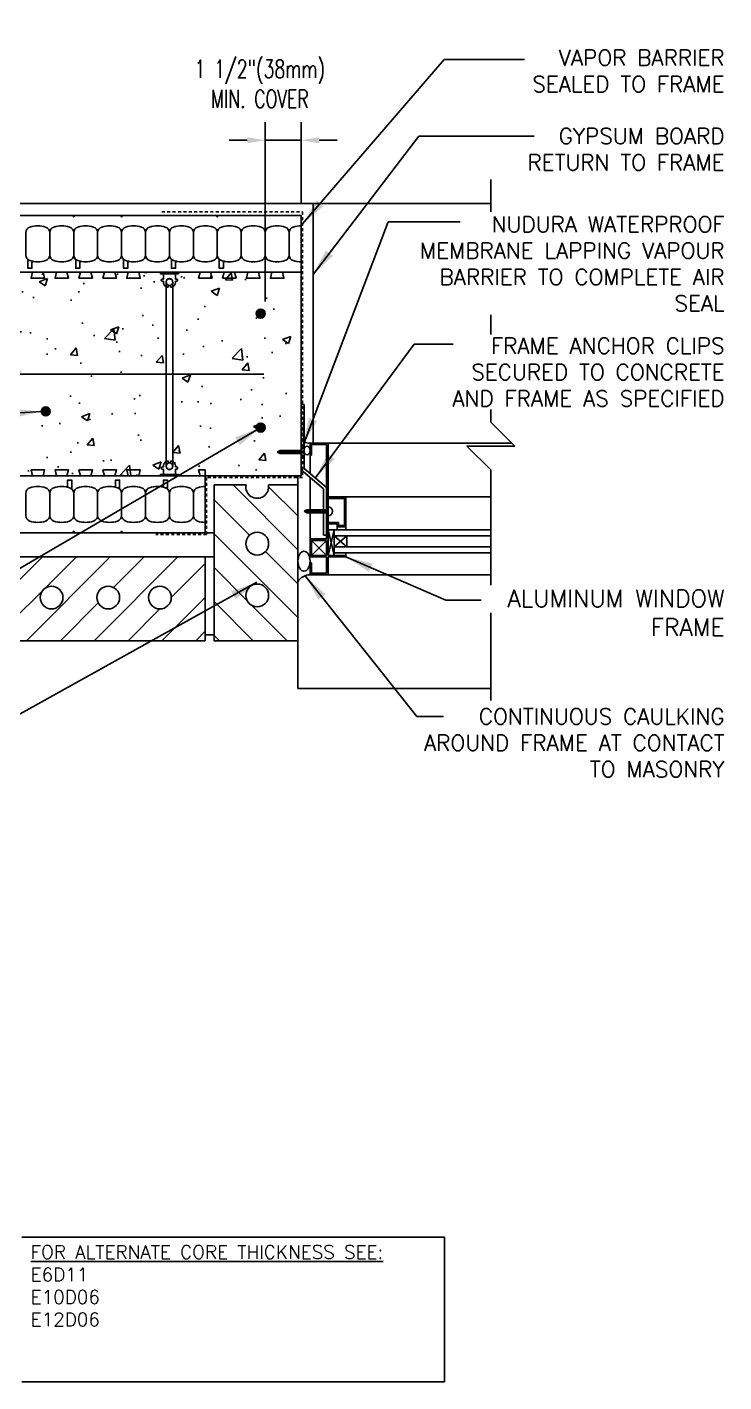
# Model space of a CAD drawing. Header units: inches. Extents: x 2870.9 to 2928.1, y 413.8 to 470.3.
# Drawn here: x 2899 to 2928.1, y 413.8 to 470.3 of the extents above; entities that cross this region are included whole.
import ezdxf

# ---------------------------------------------------------------- set-up
doc = ezdxf.new("R2010")
doc.units = ezdxf.units.IN
doc.header["$LTSCALE"] = 0.5
doc.header["$MEASUREMENT"] = 0
doc.linetypes.add('DASHED2', pattern=[0.375, 0.25, -0.125])
doc.layers.get('0').update_dxf_attribs({"linetype": 'CONTINUOUS'})
doc.layers.get('Defpoints').update_dxf_attribs({"linetype": 'CONTINUOUS'})
for name, color, linetype in [('HATCH', 12, 'CONTINUOUS'), ('LINE18', 9, 'CONTINUOUS'), ('line25', 2, 'CONTINUOUS'), ('LINE50', 5, 'CONTINUOUS'), ('LINE65', 3, 'CONTINUOUS'), ('LINE9', 9, 'CONTINUOUS'), ('TEXT', 4, 'CONTINUOUS')]:
    doc.layers.add(name, color=color, linetype=linetype)
doc.styles.add('DIM', font='romans.shx', dxfattribs={"width": 0.7})
doc.styles.get("Standard").update_dxf_attribs({"font": 'romans.shx'})
doc.dimstyles.new('ext_12', dxfattribs={"dimscale": 12, "dimtxt": 0.09375, "dimasz": 0.09375, "dimexe": 0.09375, "dimexo": 0.0625, "dimgap": 0.0625, "dimtad": 1, "dimdec": 1, "dimzin": 3, "dimdsep": 46, "dimlunit": 4, "dimtxsty": 'DIM', "dimcen": 0.09, "dimdle": 0.09375, "dimclrt": 4, "dimadec": 0, "dimazin": 0, "dimtfac": 1, "dimtdec": 1, "dimtmove": 2, "dimatfit": 3, "dimfxl": 0, "dimfrac": 2, "dimtolj": 1, "dimtzin": 0, "dimarcsym": 0})
doc.dimstyles.new('ext_8', dxfattribs={"dimscale": 8, "dimtxt": 0.09375, "dimasz": 0.09375, "dimexe": 0.09375, "dimexo": 0.0625, "dimgap": 0.0625, "dimtad": 1, "dimdec": 6, "dimzin": 3, "dimdsep": 46, "dimlunit": 4, "dimtxsty": 'DIM', "dimcen": 0.09, "dimdle": 0.09375, "dimclrt": 4, "dimadec": 0, "dimazin": 0, "dimtfac": 1, "dimtdec": 6, "dimtmove": 2, "dimatfit": 3, "dimfxl": 0, "dimfrac": 2, "dimtolj": 1, "dimtzin": 0, "dimarcsym": 0})

# ---------------------------------------------------------------- blocks, each defined once
blk = doc.blocks.new('Connector')
blk.add_point((0.271, 0))
at = {"layer": 'LINE9'}
for p, q in [((0, 0.375), (0, -0.375)), ((0.062, -0.375), (0.062, 0.375)), ((0.281, 0.25), (0.062, 0.25))]:
    blk.add_line(p, q, dxfattribs=at)
for points, weights in [([(0.007, 0.375), (0.004, 0.375), (0, 0.375)], [1, 0.972587069138, 0.950305488115]), ([(0.327, 0.343), (0.308, 0.343), (0.281, 0.317), (0.281, 0.297)], [1, 0.85355339, 0.85355339, 1]), ([(0.328, 0.343), (0.327, 0.343), (0.327, 0.343)], [1, 0.70710678, 1]), ([(0.375, 0.297), (0.375, 0.317), (0.348, 0.343), (0.329, 0.343)], [1, 0.85355339, 0.85355339, 1]), ([(0.406, 0.25), (0.546, 0.25), (0.619, 0.131)], [0.958404415409, 0.794674173519, 0.864651571113]), ([(0.619, 0.052), (0.612, 0.049), (0.604, 0.049)], [0.83615024178, 0.892081430621, 1]), ([(0, -0.375), (0.004, -0.375), (0.007, -0.375)], [0.950305488115, 0.972587069138, 1]), ([(0.281, -0.297), (0.281, -0.317), (0.308, -0.343), (0.327, -0.343)], [1, 0.85355339, 0.85355339, 1]), ([(0.327, -0.343), (0.281, -0.343), (0.281, -0.297)], [1, 0.70710678, 1]), ([(0.329, -0.343), (0.348, -0.343), (0.375, -0.317), (0.375, -0.297)], [1, 0.85355339, 0.85355339, 1]), ([(0.375, -0.297), (0.375, -0.343), (0.329, -0.343)], [1, 0.70710678, 1]), ([(0.619, -0.131), (0.546, -0.25), (0.406, -0.25)], [0.864651574428, 0.794674169686, 0.958404415195]), ([(0.604, -0.049), (0.612, -0.049), (0.619, -0.052)], [1, 0.89208144177, 0.836150253337])]:
    blk.add_rational_spline(points, weights, degree=2, dxfattribs=at)
for points, degree in [([(0, 0.375), (0.002, 0.375), (0.005, 0.375), (0.007, 0.375)], 3), ([(0.007, 0.375), (0.021, 0.375), (0.051, 0.375), (0.062, 0.375), (0.062, 0.375)], 3), ([(0.281, 0.25), (0.281, 0.297)], 1), ([(0.327, 0.343), (0.327, 0.343), (0.328, 0.343), (0.328, 0.343)], 3), ([(0.328, 0.343), (0.329, 0.343), (0.329, 0.343), (0.329, 0.343)], 3), ([(0.375, 0.25), (0.375, 0.297)], 1), ([(0.406, 0.25), (0.375, 0.25)], 1), ([(0.604, 0.049), (0.532, 0.049)], 1), ([(0.604, 0.049), (0.609, 0.049), (0.614, 0.05), (0.619, 0.052)], 3), ([(0.619, 0.131), (0.619, 0.052)], 1), ([(0.007, -0.375), (0.005, -0.375), (0.002, -0.375), (0, -0.375)], 3), ([(0.062, -0.375), (0.062, -0.375), (0.051, -0.375), (0.021, -0.375), (0.007, -0.375)], 3), ([(0.062, -0.25), (0.281, -0.25)], 1), ([(0.281, -0.297), (0.281, -0.25)], 1), ([(0.281, -0.25), (0.281, -0.297)], 1), ([(0.328, -0.343), (0.328, -0.343), (0.327, -0.343), (0.327, -0.343)], 3), ([(0.329, -0.343), (0.329, -0.343), (0.329, -0.343), (0.328, -0.343)], 3), ([(0.375, -0.25), (0.375, -0.297)], 1), ([(0.375, -0.297), (0.375, -0.25)], 1), ([(0.406, -0.25), (0.375, -0.25)], 1), ([(0.532, -0.049), (0.604, -0.049)], 1), ([(0.604, -0.049), (0.58, -0.049), (0.556, -0.049), (0.532, -0.049)], 3), ([(0.619, -0.052), (0.614, -0.05), (0.609, -0.049), (0.604, -0.049)], 3), ([(0.619, -0.052), (0.619, -0.131)], 1)]:
    blk.add_open_spline(points, degree=degree, dxfattribs=at)
for points, weights, knots in [([(0.062, 0.375), (0.062, 0.375), (0.046, 0.375), (0.03, 0.375), (0.007, 0.375)], [0.868718858569, 0.861102746415, 1, 0.861102734288, 0.868718859898], [0, 0, 0, 0.5, 0.5, 1, 1, 1]), ([(0.532, 0.049), (0.472, 0.203), (0.333, 0.113), (0.157, 0), (0.333, -0.113), (0.472, -0.203), (0.532, -0.049)], [0.899508922286, 0.599718215298, 1, 0.54226024, 1, 0.599718224335, 0.899508908749], [0, 0, 0, 0.318112, 0.318112, 0.681888, 0.681888, 1, 1, 1]), ([(0.007, -0.375), (0.03, -0.375), (0.046, -0.375), (0.062, -0.375), (0.062, -0.375)], [0.868718859319, 0.861102739573, 1, 0.861102742958, 0.868718858948], [0, 0, 0, 0.5, 0.5, 1, 1, 1])]:
    blk.add_rational_spline(points, weights, degree=2, knots=knots, dxfattribs=at)
for points in [[(0.406, 0.25), (0.406, 0.25), (0.406, 0.25), (0.406, 0.25), (0.406, 0.25), (0.406, 0.25), (0.406, 0.25)], [(0.406, 0.25), (0.406, 0.25), (0.406, 0.25), (0.406, 0.25), (0.406, 0.25), (0.406, 0.25), (0.406, 0.25)], [(0.406, 0.25), (0.406, 0.25), (0.406, 0.25), (0.406, 0.25), (0.406, 0.25), (0.406, 0.25), (0.406, 0.25)], [(0.406, 0.25), (0.406, 0.25), (0.406, 0.25), (0.406, 0.25), (0.406, 0.25), (0.406, 0.25), (0.406, 0.25)], [(0.406, 0.25), (0.406, 0.25), (0.406, 0.25), (0.406, 0.25), (0.406, 0.25), (0.406, 0.25), (0.406, 0.25)], [(0.406, 0.25), (0.406, 0.25), (0.406, 0.25), (0.406, 0.25), (0.406, 0.25), (0.406, 0.25), (0.406, 0.25)], [(0.406, 0.25), (0.406, 0.25), (0.406, 0.25), (0.406, 0.25), (0.406, 0.25), (0.406, 0.25), (0.406, 0.25)], [(0.406, 0.25), (0.406, 0.25), (0.406, 0.25), (0.406, 0.25), (0.406, 0.25), (0.406, 0.25), (0.406, 0.25)], [(0.406, 0.25), (0.406, 0.25), (0.406, 0.25), (0.406, 0.25), (0.406, 0.25), (0.406, 0.25), (0.406, 0.25)], [(0.406, 0.25), (0.406, 0.25), (0.406, 0.25), (0.406, 0.25), (0.406, 0.25), (0.406, 0.25), (0.406, 0.25)], [(0.406, 0.25), (0.406, 0.25), (0.406, 0.25), (0.406, 0.25), (0.406, 0.25), (0.406, 0.25), (0.406, 0.25)], [(0.406, 0.25), (0.406, 0.25), (0.406, 0.25), (0.406, 0.25), (0.406, 0.25), (0.406, 0.25), (0.406, 0.25)], [(0.406, 0.25), (0.406, 0.25), (0.406, 0.25), (0.406, 0.25), (0.406, 0.25), (0.406, 0.25), (0.406, 0.25)], [(0.406, 0.25), (0.406, 0.25), (0.406, 0.25), (0.406, 0.25), (0.406, 0.25), (0.406, 0.25), (0.406, 0.25)], [(0.406, 0.25), (0.406, 0.25), (0.406, 0.25), (0.406, 0.25), (0.406, 0.25), (0.406, 0.25), (0.406, 0.25)], [(0.406, 0.25), (0.406, 0.25), (0.406, 0.25), (0.406, 0.25), (0.406, 0.25), (0.406, 0.25), (0.406, 0.25)], [(0.406, 0.25), (0.406, 0.25), (0.406, 0.25), (0.406, 0.25), (0.406, 0.25), (0.406, 0.25), (0.406, 0.25)], [(0.406, 0.25), (0.406, 0.25), (0.406, 0.25), (0.406, 0.25), (0.406, 0.25), (0.406, 0.25), (0.406, 0.25)], [(0.406, 0.25), (0.406, 0.25), (0.406, 0.25), (0.406, 0.25), (0.406, 0.25), (0.406, 0.25), (0.406, 0.25)], [(0.406, 0.25), (0.406, 0.25), (0.406, 0.25), (0.406, 0.25), (0.406, 0.25), (0.406, 0.25), (0.406, 0.25)], [(0.406, 0.25), (0.406, 0.25), (0.406, 0.25), (0.406, 0.25), (0.406, 0.25), (0.406, 0.25), (0.406, 0.25)], [(0.406, 0.25), (0.406, 0.25), (0.406, 0.25), (0.406, 0.25), (0.406, 0.25), (0.406, 0.25), (0.406, 0.25)], [(0.406, 0.25), (0.406, 0.25), (0.406, 0.25), (0.406, 0.25), (0.406, 0.25), (0.406, 0.25), (0.406, 0.25)], [(0.406, 0.25), (0.406, 0.25), (0.406, 0.25), (0.406, 0.25), (0.406, 0.25), (0.406, 0.25), (0.406, 0.25)], [(0.532, 0.049), (0.532, 0.049), (0.532, 0.049), (0.532, 0.049), (0.532, 0.049), (0.532, 0.049), (0.532, 0.049)], [(0.532, 0.049), (0.532, 0.049), (0.532, 0.049), (0.532, 0.049), (0.532, 0.049), (0.532, 0.049), (0.532, 0.049)], [(0.532, 0.049), (0.532, 0.049), (0.532, 0.049), (0.532, 0.049), (0.532, 0.049), (0.532, 0.049), (0.532, 0.049)], [(0.532, 0.049), (0.532, 0.049), (0.532, 0.049), (0.532, 0.049), (0.532, 0.049), (0.532, 0.049), (0.532, 0.049)], [(0.532, 0.049), (0.532, 0.049), (0.532, 0.049), (0.532, 0.049), (0.532, 0.049), (0.532, 0.049), (0.532, 0.049)], [(0.532, 0.049), (0.532, 0.049), (0.532, 0.049), (0.532, 0.049), (0.532, 0.049), (0.532, 0.049), (0.532, 0.049)], [(0.532, 0.049), (0.532, 0.049), (0.532, 0.049), (0.532, 0.049), (0.532, 0.049), (0.532, 0.049), (0.532, 0.049)], [(0.532, 0.049), (0.532, 0.049), (0.532, 0.049), (0.532, 0.049), (0.532, 0.049), (0.532, 0.049), (0.532, 0.049)], [(0.532, 0.049), (0.532, 0.049), (0.532, 0.049), (0.532, 0.049), (0.532, 0.049), (0.532, 0.049), (0.532, 0.049)], [(0.532, 0.049), (0.532, 0.049), (0.532, 0.049), (0.532, 0.049), (0.532, 0.049), (0.532, 0.049), (0.532, 0.049)], [(0.604, 0.049), (0.604, 0.049), (0.604, 0.049), (0.604, 0.049), (0.604, 0.049), (0.604, 0.049), (0.604, 0.049)], [(0.604, 0.049), (0.604, 0.049), (0.604, 0.049), (0.604, 0.049), (0.604, 0.049), (0.604, 0.049), (0.604, 0.049)], [(0.604, 0.049), (0.604, 0.049), (0.604, 0.049), (0.604, 0.049), (0.604, 0.049), (0.604, 0.049), (0.604, 0.049)], [(0.604, 0.049), (0.604, 0.049), (0.604, 0.049), (0.604, 0.049), (0.604, 0.049), (0.604, 0.049), (0.604, 0.049)], [(0.619, 0.131), (0.619, 0.131), (0.619, 0.131), (0.619, 0.131), (0.619, 0.131), (0.619, 0.131), (0.619, 0.131)], [(0.619, 0.131), (0.619, 0.131), (0.619, 0.131), (0.619, 0.131), (0.619, 0.131), (0.619, 0.131), (0.619, 0.131)], [(0.619, 0.131), (0.619, 0.131), (0.619, 0.131), (0.619, 0.131), (0.619, 0.131), (0.619, 0.131), (0.619, 0.131)], [(0.619, 0.131), (0.619, 0.131), (0.619, 0.131), (0.619, 0.131), (0.619, 0.131), (0.619, 0.131), (0.619, 0.131)], [(0.406, -0.25), (0.406, -0.25), (0.406, -0.25), (0.406, -0.25), (0.406, -0.25), (0.406, -0.25), (0.406, -0.25)], [(0.406, -0.25), (0.406, -0.25), (0.406, -0.25), (0.406, -0.25), (0.406, -0.25), (0.406, -0.25), (0.406, -0.25)], [(0.406, -0.25), (0.406, -0.25), (0.406, -0.25), (0.406, -0.25), (0.406, -0.25), (0.406, -0.25), (0.406, -0.25)], [(0.406, -0.25), (0.406, -0.25), (0.406, -0.25), (0.406, -0.25), (0.406, -0.25), (0.406, -0.25), (0.406, -0.25)], [(0.406, -0.25), (0.406, -0.25), (0.406, -0.25), (0.406, -0.25), (0.406, -0.25), (0.406, -0.25), (0.406, -0.25)], [(0.406, -0.25), (0.406, -0.25), (0.406, -0.25), (0.406, -0.25), (0.406, -0.25), (0.406, -0.25), (0.406, -0.25)], [(0.406, -0.25), (0.406, -0.25), (0.406, -0.25), (0.406, -0.25), (0.406, -0.25), (0.406, -0.25), (0.406, -0.25)], [(0.406, -0.25), (0.406, -0.25), (0.406, -0.25), (0.406, -0.25), (0.406, -0.25), (0.406, -0.25), (0.406, -0.25)], [(0.406, -0.25), (0.406, -0.25), (0.406, -0.25), (0.406, -0.25), (0.406, -0.25), (0.406, -0.25), (0.406, -0.25)], [(0.406, -0.25), (0.406, -0.25), (0.406, -0.25), (0.406, -0.25), (0.406, -0.25), (0.406, -0.25), (0.406, -0.25)], [(0.406, -0.25), (0.406, -0.25), (0.406, -0.25), (0.406, -0.25), (0.406, -0.25), (0.406, -0.25), (0.406, -0.25)], [(0.532, -0.049), (0.532, -0.049), (0.532, -0.049), (0.532, -0.049), (0.532, -0.049), (0.532, -0.049), (0.532, -0.049)], [(0.532, -0.049), (0.532, -0.049), (0.532, -0.049), (0.532, -0.049), (0.532, -0.049), (0.532, -0.049), (0.532, -0.049)], [(0.532, -0.049), (0.532, -0.049), (0.532, -0.049), (0.532, -0.049), (0.532, -0.049), (0.532, -0.049), (0.532, -0.049)], [(0.532, -0.049), (0.532, -0.049), (0.532, -0.049), (0.532, -0.049), (0.532, -0.049), (0.532, -0.049), (0.532, -0.049)], [(0.604, -0.049), (0.604, -0.049), (0.604, -0.049), (0.604, -0.049), (0.604, -0.049), (0.604, -0.049), (0.604, -0.049)], [(0.604, -0.049), (0.604, -0.049), (0.604, -0.049), (0.604, -0.049), (0.604, -0.049), (0.604, -0.049), (0.604, -0.049)], [(0.604, -0.049), (0.604, -0.049), (0.604, -0.049), (0.604, -0.049), (0.604, -0.049), (0.604, -0.049), (0.604, -0.049)], [(0.604, -0.049), (0.604, -0.049), (0.604, -0.049), (0.604, -0.049), (0.604, -0.049), (0.604, -0.049), (0.604, -0.049)], [(0.604, -0.049), (0.604, -0.049), (0.604, -0.049), (0.604, -0.049), (0.604, -0.049), (0.604, -0.049), (0.604, -0.049)], [(0.604, -0.049), (0.604, -0.049), (0.604, -0.049), (0.604, -0.049), (0.604, -0.049), (0.604, -0.049), (0.604, -0.049)], [(0.604, -0.049), (0.604, -0.049), (0.604, -0.049), (0.604, -0.049), (0.604, -0.049), (0.604, -0.049), (0.604, -0.049)], [(0.604, -0.049), (0.604, -0.049), (0.604, -0.049), (0.604, -0.049), (0.604, -0.049), (0.604, -0.049), (0.604, -0.049)], [(0.619, -0.131), (0.619, -0.131), (0.619, -0.131), (0.619, -0.131), (0.619, -0.131), (0.619, -0.131), (0.619, -0.131)], [(0.619, -0.131), (0.619, -0.131), (0.619, -0.131), (0.619, -0.131), (0.619, -0.131), (0.619, -0.131), (0.619, -0.131)], [(0.619, -0.131), (0.619, -0.131), (0.619, -0.131), (0.619, -0.131), (0.619, -0.131), (0.619, -0.131), (0.619, -0.131)], [(0.619, -0.131), (0.619, -0.131), (0.619, -0.131), (0.619, -0.131), (0.619, -0.131), (0.619, -0.131), (0.619, -0.131)]]:
    blk.add_open_spline(points, degree=3, knots=[0, 0, 0, 0, 1, 1, 1, 1, 1, 1, 1], dxfattribs=at)
blk = doc.blocks.new('*D4')
at = {"layer": 'Defpoints', "color": 0}
for p in [(2910.45, 465.62), (2910.45, 462.483), (2908.95, 458.386)]:
    blk.add_point(p, dxfattribs=at)
at = {"layer": 'TEXT', "color": 0, "lineweight": -2}
for p, q in [((2908.95, 458.886), (2908.95, 466.37)), ((2910.45, 462.983), (2910.45, 466.37)), ((2908.2, 465.62), (2907.45, 465.62)), ((2908.95, 465.62), (2910.45, 465.62)), ((2911.2, 465.62), (2911.95, 465.62))]:
    blk.add_line(p, q, dxfattribs=at)
at = {"layer": 'TEXT', "color": 0}
for points in [[(2908.2, 465.745), (2908.2, 465.495), (2908.95, 465.62)], [(2911.2, 465.745), (2911.2, 465.495), (2910.45, 465.62)]]:
    blk.add_solid(points, dxfattribs=at)
at = {"layer": 'TEXT', "color": 4, "insert": (2908.729, 467.971), "char_height": 0.75, "attachment_point": 5, "style": 'DIM'}
blk.add_mtext('\\A1;1 1/2"(38mm)\\PMIN. COVER', dxfattribs=at)

msp = doc.modelspace()

# ---------------------------------------------------------------- hatches: boundary and pattern name
at = {"layer": 'HATCH'}
h = msp.add_hatch(dxfattribs=at)
h.set_pattern_fill('AR-CONC', color=256, scale=0.5)
h.set_pattern_definition([(50, (0, 0), (3.586301, -0.3137607), [0.375, -4.125]), (355, (0, 0), (-0.6937567, 3.7609607), [0.3, -3.3]), (100.45144, (0.299, -0.026), (2.8925442, 3.4472), [0.318701, -3.5057106]), (46.1842, (0, 1), (5.3362067, -0.8275964), [0.5625, -6.1875]), (96.63564, (0.4447, 0.931), (4.67331, 4.870593), [0.478052, -5.258569]), (351.18416, (0, 1), (4.67331, 4.870593), [0.45, -4.95]), (21, (0.5, 0.75), (2.9845353, -2.0130945), [0.375, -4.125]), (326, (0.5, 0.75), (1.2165767, 3.62575), [0.3, -3.3]), (71.45144, (0.7487, 0.5822), (4.201112, 1.6126558), [0.318701, -3.5057106]), (37.5, (0, 0), (0.0607993, 1.66446927), [0, -3.26, 0, -3.35, 0, -3.3125]), (7.5, (0, 0), (1.3153477, 1.9720586), [0, -1.91, 0, -3.185, 0, -1.2625]), (327.5, (-1.115, 0), (2.6691122, -0.11277436), [0, -1.25, 0, -3.9, 0, -5.175]), (317.5, (-1.615, 0), (2.9159308, 0.500525), [0, -1.625, 0, -2.59, 0, -3.675])])
h.paths.add_polyline_path([(2889.3251073, 460.1076087), (2896.5751088, 460.1076087), (2896.8094383, 459.4949906), (2896.8094383, 452.2202318), (2896.5751088, 451.6076138), (2889.3251073, 451.6076138), (2889.0906883, 452.2202926), (2889.0906883, 453.8575761), (2889.3251073, 453.8575761), (2889.0906883, 454.0945339), (2889.081137, 459.4887477)])
h.paths.add_polyline_path([(2897.3251073, 460.1076087), (2904.5751088, 460.1076087), (2904.8094383, 459.4949906), (2904.8094383, 452.2202318), (2904.5751088, 451.6076138), (2897.3251073, 451.6076138), (2897.0906883, 452.2202926), (2897.0906883, 453.8575761), (2897.0906883, 454.0945339), (2897.081137, 459.4887477)])
h.paths.add_polyline_path([(2905.3251073, 460.1076087), (2910.450108, 460.1076087), (2910.450108, 451.6076138), (2905.3251073, 451.6076138), (2905.0906883, 452.2202926), (2905.0906883, 453.8575761), (2905.0906883, 454.0945339), (2905.081137, 459.4887477)])
h = msp.add_hatch(dxfattribs=at)
h.set_pattern_fill('ANSI31', color=256, scale=8, angle=90, style=0)
h.set_pattern_definition([(135, (3354.0025, -2444.582), (-0.70710678, -0.70710678), [])])
edge = h.paths.add_edge_path()
edge.add_arc((2908.6177463, 446.6219049), 0.4765505, 0, 360)
edge = h.paths.add_edge_path()
edge.add_arc((2908.6177463, 448.7818689), 0.4765505, 0, 360)
edge = h.paths.add_edge_path()
edge.add_arc((2908.6177463, 451.1509782), 0.4765505, 170.14088549, 369.85911451)
edge.add_line((2909.087259, 451.2325761), (2910.3161175, 451.2325761))
edge.add_line((2910.3161175, 451.2325761), (2910.3161175, 444.7325761))
edge.add_line((2910.3161175, 444.7325761), (2906.8161175, 444.7325761))
edge.add_line((2906.8161175, 444.7325761), (2906.8161175, 451.2325761))
edge.add_line((2906.8161175, 451.2325761), (2908.1482336, 451.2325761))
h = msp.add_hatch(dxfattribs=at)
h.set_pattern_fill('ANSI31', color=256, scale=8, style=0)
h.set_pattern_definition([(45, (2894.0854, 446.9117), (-0.70711, 0.70711), [])])
h.paths.add_polyline_path([(2889.6911175, 448.2325761), (2888.3276461, 448.2325761), (2888.3276461, 444.7325761), (2889.6911175, 444.7325761)])
edge = h.paths.add_edge_path()
edge.add_arc((2891.6477154, 446.5342049), 0.4765505, 0, 360)
edge = h.paths.add_edge_path()
edge.add_arc((2894.0168248, 446.5342049), 0.4765505, 0, 360)
edge = h.paths.add_edge_path()
edge.add_arc((2896.1767888, 446.5342049), 0.4765505, 0, 360)
h.paths.add_polyline_path([(2898.0661175, 448.2325761), (2890.0661175, 448.2325761), (2890.0661175, 444.7325761), (2898.0661175, 444.7325761)])
edge = h.paths.add_edge_path()
edge.add_arc((2900.0227154, 446.5342049), 0.4765505, 0, 360)
edge = h.paths.add_edge_path()
edge.add_arc((2902.3918248, 446.5342049), 0.4765505, 0, 360)
edge = h.paths.add_edge_path()
edge.add_arc((2904.5517888, 446.5342049), 0.4765505, 0, 360)
h.paths.add_polyline_path([(2906.4411175, 448.2325761), (2898.4411175, 448.2325761), (2898.4411175, 444.7325761), (2906.4411175, 444.7325761)])
at = {"layer": 'LINE65'}
for points in [[(2908.950108, 458.3863124, 1), (2908.575108, 458.3863124, 1)], [(2899.9720393, 454.3027795, 1), (2899.5970393, 454.3027795, 1)], [(2908.950108, 453.6250036, 1), (2908.575108, 453.6250036, 1)]]:
    msp.add_hatch(color=256, dxfattribs=at).paths.add_polyline_path(points)

# ---------------------------------------------------------------- linework, layer by layer
msp.add_circle((2904.9500633, 452.0136112), 0.140625)
at = {"layer": 'HATCH', "color": 6, "linetype": 'DASHED2'}
for p, q in [((2904.6331199, 462.6271299), (2910.5032191, 462.6271299)), ((2910.5032191, 462.6271299), (2910.5032191, 453.0125596)), ((2910.5449448, 452.926582), (2910.5449448, 453.9211121)), ((2910.5032191, 452.895332), (2910.5032191, 451.5450761)), ((2910.5293198, 452.910957), (2910.5188441, 452.910957)), ((2910.5032191, 451.5450761), (2906.5036175, 451.5450761)), ((2906.5036175, 451.5450761), (2906.5036175, 449.1700761)), ((2906.5036175, 449.1700761), (2904.3786175, 449.1700761))]:
    msp.add_line(p, q, dxfattribs=at)
at = {"layer": 'HATCH'}
for p, q in [((2903.3071082, 459.8587802), (2903.3071082, 459.8587802)), ((2903.3096463, 459.8561048), (2903.3096463, 459.8561048)), ((2910.450108, 452.6075761), (2909.450108, 452.6075761)), ((2911.5751224, 450.1326632), (2910.5751224, 450.1326632))]:
    msp.add_line(p, q, dxfattribs=at)
at = {"layer": 'HATCH', "color": 6, "linetype": 'DASHED2'}
for centre, start, end in [((2910.5293198, 452.926582), 270, 0), ((2910.5188441, 452.895332), 90, 180)]:
    msp.add_arc(centre, 0.015625, start, end, dxfattribs=at)
at = {"layer": 'LINE18'}
for p, q in [((2910.450108, 451.8575761), (2910.450108, 454.5927173)), ((2910.575108, 454.5927173), (2910.450108, 454.5927173)), ((2910.575108, 451.9156254), (2910.575108, 454.5927173)), ((2909.450108, 452.6075761), (2909.5696167, 452.6700761)), ((2909.450108, 452.6075761), (2909.5696167, 452.5450761)), ((2910.450108, 452.6700761), (2909.5696167, 452.6700761)), ((2910.450108, 452.5450761), (2909.5696167, 452.5450761)), ((2910.450108, 452.6887942), (2910.575108, 452.8137942)), ((2910.450108, 452.526358), (2910.575108, 452.401358)), ((2910.8876221, 452.4825626), (2910.825108, 452.4825626)), ((2911.3876438, 451.0658516), (2910.450108, 451.8575761)), ((2911.5126438, 451.1239009), (2910.575108, 451.9156254)), ((2911.3876438, 450.1951632), (2911.3876438, 451.0658516)), ((2911.5126438, 450.1951632), (2911.5126438, 451.1239009)), ((2910.5751224, 450.1326632), (2910.6946311, 450.1951632)), ((2910.5751224, 450.1326632), (2910.6946311, 450.0701632)), ((2911.5751224, 450.1951632), (2910.6946311, 450.1951632)), ((2911.5751224, 450.0701632), (2910.6946311, 450.0701632)), ((2911.3876438, 449.1414255), (2911.3876438, 450.0701632)), ((2911.5126438, 449.1414255), (2911.5126438, 450.0701632)), ((2911.5126438, 449.1414255), (2911.3876438, 449.1414255)), ((2910.8876221, 447.9826114), (2910.825108, 447.9826114))]:
    msp.add_line(p, q, dxfattribs=at)
at = {"layer": 'LINE18', "flags": 128}
for points in [[(2910.950108, 452.9825979), (2910.950108, 462.9825761), (2888.3276461, 462.9825761)], [(2910.825108, 452.4825626), (2910.825108, 452.9825979), (2911.5751224, 452.9825979)], [(2910.8876221, 452.4825626), (2910.8876221, 452.9201224), (2911.5125698, 452.9201224)], [(2911.5125698, 452.9201224), (2911.5126232, 450.1951632)], [(2911.5751224, 452.9825979), (2911.5751224, 448.7597177)], [(2910.825108, 451.7045069), (2910.825108, 452.5205107)], [(2910.825108, 450.1951632), (2910.825108, 451.5408984)], [(2911.5751224, 450.7325548), (2912.3250982, 450.7325548), (2912.3250982, 449.4825823), (2911.950091, 449.4825823), (2911.950091, 449.6075332)], [(2911.5751224, 450.6700793), (2912.2626999, 450.6700793), (2912.2625842, 449.5450578), (2912.0125279, 449.5450578), (2912.0126436, 449.6700087)], [(2910.825108, 448.2326097), (2910.825108, 450.0701632)], [(2911.5126256, 450.0701632), (2911.5126469, 448.9823156)], [(2912.0126436, 449.6700087), (2911.5751224, 449.6700087)], [(2911.5751224, 449.6075332), (2911.950091, 449.6075332)], [(2911.5126469, 448.9823156), (2910.825108, 448.9823156)], [(2910.825108, 448.9823156), (2910.825108, 448.9198401)], [(2911.8251401, 449.3576313), (2911.5751224, 449.3576313)], [(2911.8251401, 449.3576313), (2918.3766856, 449.3576313)], [(2911.8251401, 449.1077293), (2911.8251401, 449.3576313)], [(2911.8251401, 448.644948), (2912.3627763, 448.644948), (2912.3627763, 449.1077293), (2911.8251401, 449.1077293), (2911.8251401, 448.644948)], [(2911.950091, 449.4825823), (2911.950091, 449.3576313)], [(2912.3250982, 449.4825823), (2912.3250982, 449.3576313)], [(2910.825108, 448.7597177), (2910.825108, 448.9198401)], [(2910.8876221, 448.7597177), (2910.825108, 448.7597177)], [(2910.825108, 448.4552076), (2910.825108, 448.2950852)], [(2910.8876221, 448.4552076), (2910.825108, 448.4552076)], [(2911.5126084, 448.9198401), (2910.8876221, 448.9198401)], [(2910.8876221, 448.7597177), (2910.8876221, 448.9198401)], [(2910.8876221, 448.4552076), (2910.8876221, 448.7597177)], [(2910.8876221, 448.4552076), (2910.8876221, 448.2950852)], [(2911.5126084, 448.7597177), (2911.5126084, 448.9198401)], [(2911.5126084, 448.4552076), (2911.5126084, 448.7597177)], [(2911.5751224, 448.7597177), (2911.5126084, 448.7597177)], [(2911.5126084, 448.4552076), (2911.5126084, 448.2950852)], [(2911.5751224, 448.4552076), (2911.5126084, 448.4552076)], [(2911.5751224, 448.4552076), (2911.5751224, 448.7597177)], [(2911.5751224, 448.4552076), (2911.5751224, 448.2950852)], [(2911.8251401, 448.395046), (2911.8251401, 448.644948)], [(2911.8251401, 448.395046), (2918.3766856, 448.395046)], [(2912.3250982, 448.2950852), (2911.8251401, 448.2950852), (2911.8251401, 448.395046), (2912.3250982, 448.395046), (2912.3250982, 448.2950852)], [(2910.825108, 448.2326097), (2910.825108, 448.2950852)], [(2910.825108, 447.9826114), (2910.825108, 447.4825761), (2911.5751224, 447.4825761), (2911.5751224, 448.2326097), (2912.3250982, 448.2326097)], [(2910.825108, 448.2326097), (2911.5126084, 448.2326097)], [(2911.5126084, 448.2950852), (2910.8876221, 448.2950852)], [(2910.8876221, 447.9826114), (2910.8876221, 447.5450516), (2911.5125312, 447.5450516)], [(2911.5126084, 448.2326097), (2911.5125312, 447.5450516)], [(2912.3250982, 448.2950852), (2911.5751224, 448.2950852)], [(2912.3250982, 448.2326097), (2912.3250982, 448.2950852)]]:
    msp.add_lwpolyline(points, dxfattribs=at)
at = {"layer": 'LINE18'}
for centre, radius, start, end in [((2910.762917, 453.2787669), 0.3026282, 231.64054665, 281.85895968), ((2911.5751224, 450.1326632), 0.1832614, 270, 90), ((2910.8302737, 446.8790096), 0.6035859, 90.49036347, 148.41193784)]:
    msp.add_arc(centre, radius, start, end, dxfattribs=at)
at = {"layer": 'LINE18', "extrusion": (0, 0, -1)}
for centre, major_axis, ratio in [((2910.700108, 452.6736335), (0, -0.1817855), 0.6876234221), ((2910.5706164, 448.0499332), (0, 0.4144536), 0.6140413481)]:
    msp.add_ellipse(centre, major_axis=major_axis, ratio=ratio, start_param=-1.5707963268, end_param=4.7123889804, dxfattribs=at)
at = {"layer": 'line25', "color": 12}
for p, q in [((2910.950108, 462.9825761), (2918.3766856, 462.9825761)), ((2910.3161175, 444.7325761), (2910.3161175, 442.7325761)), ((2910.3161175, 442.7325761), (2918.3766856, 442.7325761))]:
    msp.add_line(p, q, dxfattribs=at)
at = {"layer": 'line25'}
for p, q in [((2910.450108, 462.4825761), (2910.450108, 451.6075761)), ((2910.450108, 460.1075761), (2888.3276461, 460.1075761)), ((2906.4411175, 449.2325761), (2906.4411175, 451.8575761)), ((2908.950108, 451.6075761), (2888.3276461, 451.6075761)), ((2906.8161175, 444.7325761), (2906.8161175, 451.2325761)), ((2908.1482336, 451.2325761), (2906.8161175, 451.2325761)), ((2910.450108, 451.6075761), (2908.950108, 451.6075761)), ((2910.3161175, 451.2325761), (2909.087259, 451.2325761)), ((2906.5036175, 449.2325761), (2906.8161175, 449.2325761)), ((2888.3276461, 448.2325761), (2906.8161175, 448.2325761)), ((2906.4411175, 448.2325761), (2906.4411175, 444.7325761)), ((2906.4411175, 444.7325761), (2898.4411175, 444.7325761)), ((2906.8161175, 444.9825761), (2906.4411175, 444.9825761)), ((2910.3161175, 444.7325761), (2906.8161175, 444.7325761))]:
    msp.add_line(p, q, dxfattribs=at)
for points in [[(2899.668942, 460.1075761), (2899.731274, 459.8575761), (2899.168942, 459.8575761), (2899.231274, 460.1075761)], [(2900.668942, 460.1075761), (2900.731274, 459.8575761), (2900.168942, 459.8575761), (2900.231274, 460.1075761)], [(2901.668942, 460.1075761), (2901.731274, 459.8575761), (2901.168942, 459.8575761), (2901.231274, 460.1075761)], [(2902.668942, 460.1075761), (2902.731274, 459.8575761), (2902.168942, 459.8575761), (2902.231274, 460.1075761)], [(2903.668942, 460.1075761), (2903.731274, 459.8575761), (2903.168942, 459.8575761), (2903.231274, 460.1075761)], [(2906.231274, 460.1075761), (2906.168942, 459.8575761), (2906.731274, 459.8575761), (2906.668942, 460.1075761)], [(2907.231274, 460.1075761), (2907.168942, 459.8575761), (2907.731274, 459.8575761), (2907.668942, 460.1075761)], [(2908.231274, 460.1075761), (2908.168942, 459.8575761), (2908.731274, 459.8575761), (2908.668942, 460.1075761)], [(2909.231274, 460.1075761), (2909.168942, 459.8575761), (2909.731274, 459.8575761), (2909.668942, 460.1075761)], [(2899.668942, 451.6075761), (2899.731274, 451.8575761), (2899.168942, 451.8575761), (2899.231274, 451.6075761)], [(2900.668942, 451.6075761), (2900.731274, 451.8575761), (2900.168942, 451.8575761), (2900.231274, 451.6075761)], [(2901.668942, 451.6075761), (2901.731274, 451.8575761), (2901.168942, 451.8575761), (2901.231274, 451.6075761)], [(2902.668942, 451.6075761), (2902.731274, 451.8575761), (2902.168942, 451.8575761), (2902.231274, 451.6075761)], [(2903.668942, 451.6075761), (2903.731274, 451.8575761), (2903.168942, 451.8575761), (2903.231274, 451.6075761)], [(2906.231274, 451.6075761), (2906.168942, 451.8575761), (2906.4411175, 451.8575761), (2906.4411175, 451.6075761)]]:
    msp.add_lwpolyline(points, close=True, dxfattribs=at)
at = {"layer": 'line25', "color": 12, "flags": 128}
for points in [[(2911.5751224, 452.9825979), (2919.2516638, 452.9825979)], [(2912.3250982, 450.7325548), (2918.3766856, 450.7325548)], [(2911.8251401, 448.2950852), (2911.5751224, 449.3576313)], [(2911.5751224, 448.2950852), (2911.8251401, 449.3576313)], [(2911.8251401, 449.1077293), (2918.3766856, 449.1077293)], [(2912.3627763, 448.644948), (2911.8251401, 449.1077293)], [(2911.8251401, 448.644948), (2912.3627763, 449.1077293)], [(2910.8876221, 448.2950852), (2911.5126084, 448.9198401)], [(2911.5126084, 448.2950852), (2910.8876221, 448.9198401)], [(2911.8251401, 448.644948), (2918.3766856, 448.644948)], [(2911.5751224, 447.4825761), (2918.3766856, 447.4825761)]]:
    msp.add_lwpolyline(points, dxfattribs=at)
at = {"layer": 'line25', "flags": 128}
msp.add_lwpolyline([(2910.3161175, 444.7325761), (2910.3161175, 451.6075761)], dxfattribs=at)
at = {"layer": 'line25'}
for centre in [(2908.6177463, 448.7818689), (2900.0227154, 446.5342049), (2902.3918248, 446.5342049), (2904.5517888, 446.5342049), (2908.6177463, 446.6219049)]:
    msp.add_circle(centre, 0.4765505, dxfattribs=at)
msp.add_arc((2908.6177463, 451.1509782), 0.4765505, 170.14088549, 9.85911451, dxfattribs=at)
at = {"layer": 'LINE50'}
for p, q in [((2888.3276461, 462.4825761), (2910.450108, 462.4825761)), ((2888.3276461, 449.2325761), (2906.4411175, 449.2325761))]:
    msp.add_line(p, q, dxfattribs=at)
at = {"layer": 'LINE65', "flags": 128}
msp.add_lwpolyline([(2888.3276461, 455.8576112), (2908.8942543, 455.8576112)], dxfattribs=at)
at = {"layer": 'LINE65'}
for centre in [(2908.762608, 458.3863124), (2899.7845393, 454.3027795), (2908.762608, 453.6250036)]:
    msp.add_circle(centre, 0.1875, dxfattribs=at)
at = {"layer": 'LINE9'}
for p, q in [((2918.3766856, 463.9825761), (2918.3766856, 462.6291507)), ((2904.8094383, 452.0136112), (2904.8094383, 459.7016112)), ((2905.0906883, 452.0136112), (2905.0906883, 459.7016112)), ((2918.3766856, 458.3364361), (2918.3766856, 457.5105765)), ((2918.3766856, 454.3851247), (2918.3766856, 453.8575761)), ((2919.3766856, 452.8575761), (2918.3766856, 453.8575761)), ((2917.3766856, 452.8575761), (2918.3766856, 451.8575761)), ((2917.3766856, 452.8575761), (2919.3766856, 452.8575761)), ((2918.3766856, 451.8575761), (2918.3766856, 447.0527423)), ((2918.3766856, 445.8959254), (2918.3766856, 442.2325761))]:
    msp.add_line(p, q, dxfattribs=at)
for points in [[(2899.7770311, 460.5966223, -0.1576707808), (2899.123185, 460.5966223, -0.3253046293), (2898.950108, 460.8344938), (2898.950108, 461.7556584, -0.3253046293), (2899.123185, 461.9935299, -0.1576707808), (2899.7770311, 461.9935299, -0.3253046293), (2899.950108, 461.7556584), (2899.950108, 460.8344938, -0.3253046293)], [(2900.7770311, 460.5966223, -0.1576707808), (2900.123185, 460.5966223, -0.3253046293), (2899.950108, 460.8344938), (2899.950108, 461.7556584, -0.3253046293), (2900.123185, 461.9935299, -0.1576707808), (2900.7770311, 461.9935299, -0.3253046293), (2900.950108, 461.7556584), (2900.950108, 460.8344938, -0.3253046293)], [(2901.7770311, 460.5966223, -0.1576707808), (2901.123185, 460.5966223, -0.3253046293), (2900.950108, 460.8344938), (2900.950108, 461.7556584, -0.3253046293), (2901.123185, 461.9935299, -0.1576707808), (2901.7770311, 461.9935299, -0.3253046293), (2901.950108, 461.7556584), (2901.950108, 460.8344938, -0.3253046293)], [(2902.7770311, 460.5966223, -0.1576707808), (2902.123185, 460.5966223, -0.3253046293), (2901.950108, 460.8344938), (2901.950108, 461.7556584, -0.3253046293), (2902.123185, 461.9935299, -0.1576707808), (2902.7770311, 461.9935299, -0.3253046293), (2902.950108, 461.7556584), (2902.950108, 460.8344938, -0.3253046293)], [(2903.7770311, 460.5966223, -0.1576707808), (2903.123185, 460.5966223, -0.3253046293), (2902.950108, 460.8344938), (2902.950108, 461.7556584, -0.3253046293), (2903.123185, 461.9935299, -0.1576707808), (2903.7770311, 461.9935299, -0.3253046293), (2903.950108, 461.7556584), (2903.950108, 460.8344938, -0.3253046293)], [(2904.7770311, 460.5966223, -0.1576707808), (2904.123185, 460.5966223, -0.3253046293), (2903.950108, 460.8344938), (2903.950108, 461.7556584, -0.3253046293), (2904.123185, 461.9935299, -0.1576707808), (2904.7770311, 461.9935299, -0.3253046293), (2904.950108, 461.7556584), (2904.950108, 460.8344938, -0.3253046293)], [(2905.7770311, 460.5966223, -0.1576707808), (2905.123185, 460.5966223, -0.3253046293), (2904.950108, 460.8344938), (2904.950108, 461.7556584, -0.3253046293), (2905.123185, 461.9935299, -0.1576707808), (2905.7770311, 461.9935299, -0.3253046293), (2905.950108, 461.7556584), (2905.950108, 460.8344938, -0.3253046293)], [(2906.7770311, 460.5966223, -0.1576707808), (2906.123185, 460.5966223, -0.3253046293), (2905.950108, 460.8344938), (2905.950108, 461.7556584, -0.3253046293), (2906.123185, 461.9935299, -0.1576707808), (2906.7770311, 461.9935299, -0.3253046293), (2906.950108, 461.7556584), (2906.950108, 460.8344938, -0.3253046293)], [(2907.7770311, 460.5966223, -0.1576707808), (2907.123185, 460.5966223, -0.3253046293), (2906.950108, 460.8344938), (2906.950108, 461.7556584, -0.3253046293), (2907.123185, 461.9935299, -0.1576707808), (2907.7770311, 461.9935299, -0.3253046293), (2907.950108, 461.7556584), (2907.950108, 460.8344938, -0.3253046293)], [(2908.7770311, 460.5966223, -0.1576707808), (2908.123185, 460.5966223, -0.3253046293), (2907.950108, 460.8344938), (2907.950108, 461.7556584, -0.3253046293), (2908.123185, 461.9935299, -0.1576707808), (2908.7770311, 461.9935299, -0.3253046293), (2908.950108, 461.7556584), (2908.950108, 460.8344938, -0.3253046293)], [(2909.7770311, 460.5966223, -0.1576707808), (2909.123185, 460.5966223, -0.3253046293), (2908.950108, 460.8344938), (2908.950108, 461.7556584, -0.3253046293), (2909.123185, 461.9935299, -0.1576707808), (2909.7770311, 461.9935299, -0.3253046293), (2909.950108, 461.7556584), (2909.950108, 460.8344938, -0.3253046293)], [(2899.123185, 460.5966223, 0.0372666955), (2899.2768804, 460.5592925, 0.463035607), (2899.2041905, 460.4976288), (2899.2041905, 460.2760304), (2899.0333588, 460.2760304), (2899.0333588, 460.6221238, 0.189002358), (2899.0167086, 460.6645978, 0.1284073578)], [(2901.123185, 460.5966223, 0.0372666955), (2901.2768804, 460.5592925, 0.463035607), (2901.2041905, 460.4976288), (2901.2041905, 460.2760304), (2901.0333588, 460.2760304), (2901.0333588, 460.6221238, 0.189002358), (2901.0167086, 460.6645978, 0.1284073578)], [(2903.123185, 460.5966223, 0.0372666955), (2903.2768804, 460.5592925, 0.463035607), (2903.2041905, 460.4976288), (2903.2041905, 460.2760304), (2903.0333588, 460.2760304), (2903.0333588, 460.6221238, 0.189002358), (2903.0167086, 460.6645978, 0.1284073578)], [(2905.123185, 460.5966223, 0.0372666955), (2905.2768804, 460.5592925, 0.463035607), (2905.2041905, 460.4976288), (2905.2041905, 460.2760304), (2905.0333588, 460.2760304), (2905.0333588, 460.6221238, 0.189002358), (2905.0167086, 460.6645978, 0.1284073578)], [(2907.123185, 460.5966223, 0.0372666955), (2907.2768804, 460.5592925, 0.463035607), (2907.2041905, 460.4976288), (2907.2041905, 460.2760304), (2907.0333588, 460.2760304), (2907.0333588, 460.6221238, 0.189002358), (2907.0167086, 460.6645978, 0.1284073578)], [(2900.7770311, 451.1185299, 0.0372666955), (2900.6233357, 451.1558596, 0.463035607), (2900.6960256, 451.2175234), (2900.6960256, 451.4391217), (2900.8668573, 451.4391217), (2900.8668573, 451.0930284, 0.189002358), (2900.8835074, 451.0505544, 0.1284073578)], [(2902.7770311, 451.1185299, 0.0372666955), (2902.6233357, 451.1558596, 0.463035607), (2902.6960256, 451.2175234), (2902.6960256, 451.4391217), (2902.8668573, 451.4391217), (2902.8668573, 451.0930284, 0.189002358), (2902.8835074, 451.0505544, 0.1284073578)], [(2904.7770311, 451.1185299, 0.0372666955), (2904.6233357, 451.1558596, 0.463035607), (2904.6960256, 451.2175234), (2904.6960256, 451.4391217), (2904.8668573, 451.4391217), (2904.8668573, 451.0930284, 0.189002358), (2904.8835074, 451.0505544, 0.1284073578)], [(2899.7770311, 451.1185299, 0.1576707808), (2899.123185, 451.1185299, 0.3253046293), (2898.950108, 450.8806584), (2898.950108, 449.9594938, 0.3253046293), (2899.123185, 449.7216223, 0.1576707808), (2899.7770311, 449.7216223, 0.3253046293), (2899.950108, 449.9594938), (2899.950108, 450.8806584, 0.3253046293)], [(2900.7770311, 451.1185299, 0.1576707808), (2900.123185, 451.1185299, 0.3253046293), (2899.950108, 450.8806584), (2899.950108, 449.9594938, 0.3253046293), (2900.123185, 449.7216223, 0.1576707808), (2900.7770311, 449.7216223, 0.3253046293), (2900.950108, 449.9594938), (2900.950108, 450.8806584, 0.3253046293)], [(2901.7770311, 451.1185299, 0.1576707808), (2901.123185, 451.1185299, 0.3253046293), (2900.950108, 450.8806584), (2900.950108, 449.9594938, 0.3253046293), (2901.123185, 449.7216223, 0.1576707808), (2901.7770311, 449.7216223, 0.3253046293), (2901.950108, 449.9594938), (2901.950108, 450.8806584, 0.3253046293)], [(2902.7770311, 451.1185299, 0.1576707808), (2902.123185, 451.1185299, 0.3253046293), (2901.950108, 450.8806584), (2901.950108, 449.9594938, 0.3253046293), (2902.123185, 449.7216223, 0.1576707808), (2902.7770311, 449.7216223, 0.3253046293), (2902.950108, 449.9594938), (2902.950108, 450.8806584, 0.3253046293)], [(2903.7770311, 451.1185299, 0.1576707808), (2903.123185, 451.1185299, 0.3253046293), (2902.950108, 450.8806584), (2902.950108, 449.9594938, 0.3253046293), (2903.123185, 449.7216223, 0.1576707808), (2903.7770311, 449.7216223, 0.3253046293), (2903.950108, 449.9594938), (2903.950108, 450.8806584, 0.3253046293)], [(2904.7770311, 451.1185299, 0.1576707808), (2904.123185, 451.1185299, 0.3253046293), (2903.950108, 450.8806584), (2903.950108, 449.9594938, 0.3253046293), (2904.123185, 449.7216223, 0.1576707808), (2904.7770311, 449.7216223, 0.3253046293), (2904.950108, 449.9594938), (2904.950108, 450.8806584, 0.3253046293)], [(2905.7770311, 451.1185299, 0.1576707808), (2905.123185, 451.1185299, 0.3253046293), (2904.950108, 450.8806584), (2904.950108, 449.9594938, 0.3253046293), (2905.123185, 449.7216223, 0.1576707808), (2905.7770311, 449.7216223, 0.3253046293), (2905.950108, 449.9594938), (2905.950108, 450.8806584, 0.3253046293)]]:
    msp.add_lwpolyline(points, format="xyb", close=True, dxfattribs=at)
for points in [[(2900.918858, 462.4825761), (2900.950108, 462.4180913), (2900.981358, 462.4825761)], [(2902.918858, 462.4825761), (2902.950108, 462.4180913), (2902.981358, 462.4825761)], [(2906.918858, 462.4825761), (2906.950108, 462.4180913), (2906.981358, 462.4825761)], [(2900.918858, 449.2325761), (2900.950108, 449.2970609), (2900.981358, 449.2325761)], [(2902.918858, 449.2325761), (2902.950108, 449.2970609), (2902.981358, 449.2325761)]]:
    msp.add_lwpolyline(points, close=True, dxfattribs=at)
for points in [[(2910.450108, 460.5450761, -0.0783514242), (2910.123185, 460.5966223, -0.3253046293), (2909.950108, 460.8344938), (2909.950108, 461.7556584, -0.3253046293), (2910.123185, 461.9935299, -0.0783514242), (2910.450108, 462.0450761, -0.0783514242)], [(2906.4411175, 451.170038, 0.0762233475), (2906.123185, 451.1185299, 0.3253046293), (2905.950108, 450.8806584), (2905.950108, 449.9594938, 0.3253046293), (2906.123185, 449.7216223, 0.0762233475), (2906.4411175, 449.6701141)]]:
    msp.add_lwpolyline(points, format="xyb", dxfattribs=at)
msp.add_circle((2904.9500633, 459.7016112), 0.140625, dxfattribs=at)
at = {"layer": 'TEXT'}
msp.add_lwpolyline([(2898.7771279, 419.8360002), (2916.4376603, 419.8360002), (2916.4376603, 413.797958), (2898.7771279, 413.797958)], dxfattribs=at)

# ---------------------------------------------------------------- block references
at = {"xscale": -1, "rotation": 90}
msp.add_blockref('Connector', (2904.950108, 460.1075761), dxfattribs=at)
at = {"rotation": 90}
msp.add_blockref('Connector', (2904.950108, 451.6076463), dxfattribs=at)

# ---------------------------------------------------------------- texts
at = {"layer": 'TEXT'}
for s, insert, char_height, width, attachment_point in [('{\\H0.9167x;VAPOR BARRIER\\PSEALED TO FRAME}', (2928.1440922, 468.5124154), 0.72, 15.163479248, 6), ('{\\H0.9167x;GYPSUM BOARD RETURN TO FRAME}', (2928.1440922, 465.2436171), 0.72, 10.295799411, 6), ('{\\H0.9167x;NUDURA WATERPROOF MEMBRANE LAPPING VAPOUR BARRIER TO COMPLETE AIR SEAL }', (2928.1440922, 460.4630626), 0.72, 13.831631873, 6), ('{\\H0.9167x;FRAME ANCHOR CLIPS SECURED TO CONCRETE AND FRAME AS SPECIFIED}', (2928.1440922, 455.9413386), 0.72, 13.79499592, 6), ('ALUMINUM WINDOW\\PFRAME', (2928.1440922, 445.8961222), 0.72, 15.163479248, 6), ('{\\H0.9167x;CONTINUOUS CAULKING AROUND FRAME AT CONTACT TO MASONRY}', (2928.1440922, 440.4695463), 0.72, 15.163479248, 6), ('{\\LFOR ALTERNATE CORE THICKNESS SEE:\\P}E6D11\\PE10D06\\PE12D06', (2899.152537, 417.8099405), 0.5625, 23.332952103, 4)]:
    msp.add_mtext(s, dxfattribs=dict(at, insert=insert, char_height=char_height, width=width, attachment_point=attachment_point))

# ---------------------------------------------------------------- dimensions: what is measured, and where the dimension line sits
dim = msp.add_linear_dim(base=(2910.450108, 465.6200377), p1=(2908.950108, 458.3863124), p2=(2910.450108, 462.4825761), text='<>(38mm)\\PMIN. COVER', dimstyle='ext_8', dxfattribs=at)
dim.commit()
dim.dimension.update_dxf_attribs({"geometry": '*D4', "text_midpoint": (2908.7286272, 467.9707113), "dimtype": 160})

# ---------------------------------------------------------------- leaders
for points in [[(2910.5032191, 462.1271299), (2916.431168, 468.9927969), (2919.7838184, 468.9927969)], [(2910.950108, 460.0117282), (2915.3621778, 465.7863156), (2920.1860474, 465.7863156)], [(2910.5449448, 452.9211121), (2914.083181, 462.2118758), (2917.0966529, 462.2118758)], [(2911.0438759, 451.5197632), (2915.1739208, 457.1048029), (2916.7980815, 457.1048029)], [(2899.5973192, 454.2925368), (2882.6073941, 453.3630243), (2877.6499971, 453.3630243)], [(2908.762608, 453.6250036), (2889.4821847, 442.3807752), (2887.327895, 442.3807752)], [(2912.3250982, 448.2326097), (2916.490244, 446.4202439), (2917.9733788, 446.4202439)], [(2910.619814, 447.444715), (2915.278996, 441.5667493), (2916.3958442, 441.5667493)], [(2908.5986722, 447.1742446), (2889.4821847, 436.5625786), (2886.6322815, 436.5625786)]]:
    msp.add_leader(points, dimstyle='ext_12', override={"dimgap": 0.0625, "dimtad": 0}, dxfattribs=at)

doc.saveas('drawing.dxf')
